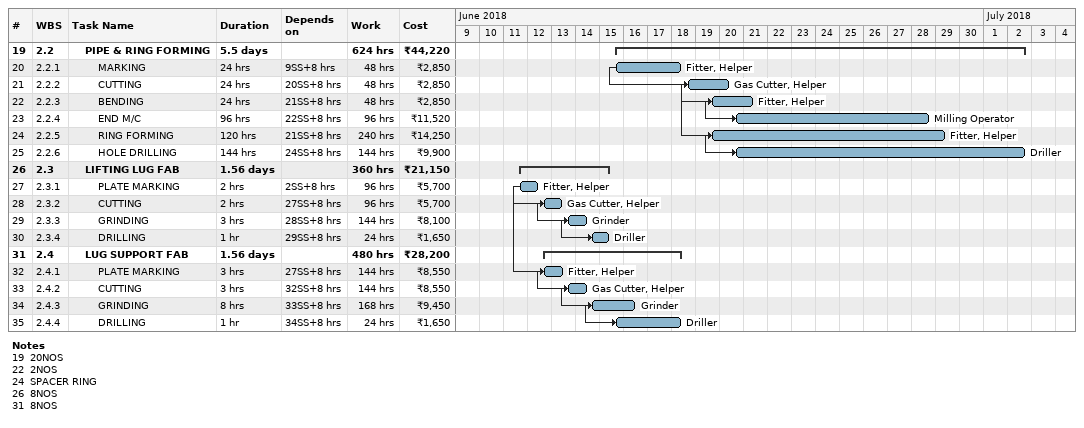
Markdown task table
| ID | WBS | Task | Duration | Start | Finish | Predecessors | Resources | Work (h) | Cost (₹) |
|---|---|---|---|---|---|---|---|---|---|
| 19 | 2.2 | **PIPE & RING FORMING** | 5.5d | 2018-06-15 | 2018-07-02 |  |  | 624 | 44220 |
| 20 | 2.2.1 | MARKING | 24h | 2018-06-15 | 2018-06-18 | 9SS+8h | Fitter, Helper | 48 | 2850 |
| 21 | 2.2.2 | CUTTING | 24h | 2018-06-18 | 2018-06-20 | 20SS+8h | Gas Cutter, Helper | 48 | 2850 |
| 22 | 2.2.3 | BENDING | 24h | 2018-06-19 | 2018-06-21 | 21SS+8h | Fitter, Helper | 48 | 2850 |
| 23 | 2.2.4 | END M/C | 96h | 2018-06-20 | 2018-06-28 | 22SS+8h | Milling Operator | 96 | 11520 |
| 24 | 2.2.5 | RING FORMING | 120h | 2018-06-19 | 2018-06-29 | 21SS+8h | Fitter, Helper | 240 | 14250 |
| 25 | 2.2.6 | HOLE DRILLING | 144h | 2018-06-20 | 2018-07-02 | 24SS+8h | Driller | 144 | 9900 |
| 26 | 2.3 | **LIFTING LUG FAB** | 1.56d | 2018-06-11 | 2018-06-15 |  |  | 360 | 21150 |
| 27 | 2.3.1 | PLATE MARKING | 2h | 2018-06-11 | 2018-06-12 | 2SS+8h | Fitter, Helper | 96 | 5700 |
| 28 | 2.3.2 | CUTTING | 2h | 2018-06-12 | 2018-06-13 | 27SS+8h | Gas Cutter, Helper | 96 | 5700 |
| 29 | 2.3.3 | GRINDING | 3h | 2018-06-13 | 2018-06-14 | 28SS+8h | Grinder | 144 | 8100 |
| 30 | 2.3.4 | DRILLING | 1h | 2018-06-14 | 2018-06-15 | 29SS+8h | Driller | 24 | 1650 |
| 31 | 2.4 | **LUG SUPPORT FAB** | 1.56d | 2018-06-12 | 2018-06-18 |  |  | 480 | 28200 |
| 32 | 2.4.1 | PLATE MARKING | 3h | 2018-06-12 | 2018-06-13 | 27SS+8h | Fitter, Helper | 144 | 8550 |
| 33 | 2.4.2 | CUTTING | 3h | 2018-06-13 | 2018-06-14 | 32SS+8h | Gas Cutter, Helper | 144 | 8550 |
| 34 | 2.4.3 | GRINDING | 8h | 2018-06-14 | 2018-06-16 | 33SS+8h | Grinder | 168 | 9450 |
| 35 | 2.4.4 | DRILLING | 1h | 2018-06-15 | 2018-06-18 | 34SS+8h | Driller | 24 | 1650 |

Notes
- 19: 20NOS
- 22: 2NOS
- 24: SPACER RING
- 26: 8NOS
- 31: 8NOS
